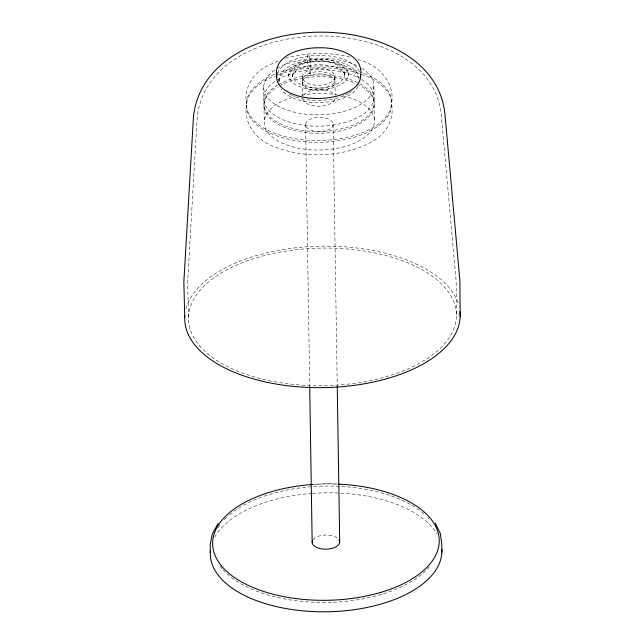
<?xml version="1.0" encoding="UTF-8"?>
<svg xmlns="http://www.w3.org/2000/svg" width="644" height="644" viewBox="0 0 644 644"><rect width="100%" height="100%" fill="white"/><g stroke="black" fill="none" stroke-linecap="round" stroke-linejoin="round"><path stroke-width="0.48" stroke-dasharray="3.22 2.42" d="M288.778 74.672L288.657 76.056C294.574 55.996 339.291 55.939 348.283 73.191L348.187 72.611L348.557 75.284L348.493 74.487A29.866 15.335 -0.9 0 0 304.129 61.341A29.866 15.335 -0.9 0 0 303.284 87.914A29.866 15.335 -0.9 0 0 348.493 74.487M292.537 74.664L292.328 76.886L292.803 74.535L292.32 75.541L295.652 71.033L294.976 71.725L301.271 67.926L300.619 68.208C312.308 63.627 325.824 63.466 337.528 68.095L336.828 67.813L342.882 71.581L342.157 70.88L344.065 73.054L343.566 72.096L344.685 74.366L344.5 73.255L344.822 75.59L344.733 74.495A26.106 13.403 -0.9 0 0 305.956 63.007A26.106 13.403 -0.9 0 0 305.216 86.232A26.106 13.403 -0.9 0 0 344.733 74.495M278.127 60.898L266.246 66.493C252.947 73.537 243.77 88.196 246.427 103.475M285.364 58.306C306.528 52.446 329.285 51.77 350.61 57.227M311.913 484.441L327.804 483.676L337.706 484.095A113.32 58.193 -0.9 0 0 311.986 484.513M357.742 59.361L364.415 61.776C381.264 67.926 394.804 84.308 391.649 103.016M188.491 317.315L187.613 282L197.209 117.063C203.786 59.007 269.828 35.887 320.438 35.984C370.292 35.444 436.624 58.427 441.382 116.29L456.169 281.154L456.395 316.47A133.984 68.803 -0.9 0 1 253.567 376.708A133.984 68.803 -0.9 0 1 257.367 257.495A133.984 68.803 -0.9 0 1 456.395 316.47M391.689 104.779C394.337 120.05 385.16 134.717 371.87 141.761L362.693 146.381C334.655 157.377 302.253 157.748 274.183 146.663L273.692 146.478C256.851 140.328 243.311 123.938 246.467 105.238M373.858 86.344L374.116 103.072M374.164 104.835L374.422 121.555M334.896 76.869A16.277 8.356 -0.9 0 1 310.255 84.187A16.277 8.356 -0.9 0 1 310.714 69.705A16.277 8.356 -0.9 0 1 334.896 76.869L335.178 94.893M333.141 124.397A13.774 7.076 -0.9 0 1 312.292 130.587A13.774 7.076 -0.9 0 1 312.678 118.335A13.774 7.076 -0.9 0 1 333.141 124.397L337.239 385.442M305.602 124.485L309.7 385.523M302.35 76.974L302.648 95.972M278.941 79.937L278.965 81.394M263.694 86.69L263.951 103.418M263.992 105.181L264.257 121.909M278.401 74.583A72.627 37.296 -0.9 0 1 391.399 100.81A72.627 37.296 -0.9 0 1 289.872 139.498A72.627 37.296 -0.9 0 1 274.972 75.887M342.954 95.892A55.094 28.296 -0.9 0 1 362.548 138.79A55.094 28.296 -0.9 0 1 276.34 139.917A55.094 28.296 -0.9 0 1 295.419 96.52M301.352 95.199A55.094 28.296 -0.9 0 1 337.223 94.765M356.953 84.026A55.094 28.296 -0.9 0 1 359.626 123.696A55.094 28.296 -0.9 0 1 282.378 126.538A55.094 28.296 -0.9 0 1 277.459 86.948M279.069 86.014A55.094 28.296 -0.9 0 1 355.174 83.213M334.936 99.273A16.277 8.356 -0.9 0 1 317.267 106.204A16.277 8.356 -0.9 0 1 302.68 97.92M303.751 95.062A16.277 8.356 -0.9 0 1 319.215 89.508A16.277 8.356 -0.9 0 1 334.333 94.966M277.443 73.311A41.949 21.542 -0.9 0 1 317.114 55.408A41.949 21.542 -0.9 0 1 359.127 70.856M358.008 86.417A40.081 20.584 -0.9 0 1 320.929 102.581A40.081 20.584 -0.9 0 1 281.138 89.154M279.045 81.225A40.081 20.584 -0.9 0 1 317.17 61.494A40.081 20.584 -0.9 0 1 358.636 78.383M351.407 91.601A40.081 20.584 -0.9 0 1 349.233 93.026M348.452 93.485A40.081 20.584 -0.9 0 1 292.682 95.682M291.821 95.288A40.081 20.584 -0.9 0 1 289.357 94.04M279.029 81.732A40.081 20.584 -0.9 0 1 316.26 59.353A40.081 20.584 -0.9 0 1 358.998 77.98M275.769 73.786A72.627 37.296 -0.9 0 1 391.133 97.96A72.627 37.296 -0.9 0 1 290.806 137.937A72.627 37.296 -0.9 0 1 274.932 74.124M361.55 68.192A55.094 28.296 -0.9 0 1 356.591 106.663A55.094 28.296 -0.9 0 1 281.645 107.854A55.094 28.296 -0.9 0 1 275.415 69.568M277.153 68.457A55.094 28.296 -0.9 0 1 358.362 66.38M361.727 79.542A55.094 28.296 -0.9 0 1 356.43 118.174A55.094 28.296 -0.9 0 1 281.154 118.898A55.094 28.296 -0.9 0 1 276.453 80.363M277.339 79.816A55.094 28.296 -0.9 0 1 359.368 78.174M278.216 84.718A55.094 28.296 -0.9 0 1 371.363 93.782A55.094 28.296 -0.9 0 1 308.194 131.11A55.094 28.296 -0.9 0 1 277.419 85.185M214.726 537.257A115.823 59.481 -0.9 0 1 311.648 493.449M312.606 493.376A115.823 59.481 -0.9 0 1 437.099 534.053M429.468 566.744A113.32 58.193 -0.9 0 1 326.395 602.454A113.32 58.193 -0.9 0 1 222.816 569.538M222.188 568.829A113.32 58.193 -0.9 0 1 219.371 565.231M217.962 527.903A113.32 58.193 -0.9 0 1 220.135 524.683M224.402 519.619A113.32 58.193 -0.9 0 1 228.773 515.458M229.457 514.878A113.32 58.193 -0.9 0 1 425.008 514.838M427.817 517.575A113.32 58.193 -0.9 0 1 429.113 518.975M313.065 539.728A13.774 7.076 -0.9 0 1 324.954 535.059A13.774 7.076 -0.9 0 1 337.971 538.529M186.011 308.79A137.736 70.735 -0.9 0 1 321.002 246.169A137.736 70.735 -0.9 0 1 458.448 304.177M310.054 58.572L308.347 54.329A8.453 1.087 84.7 0 0 307.47 58.161L307.599 66.541L310.36 75.404L310.054 58.572M310.336 89.524A16.277 8.356 -0.9 0 0 334.977 82.207A16.277 8.356 -0.9 0 0 310.802 75.042A16.277 8.356 -0.9 0 0 310.336 89.524M310.303 87.343A16.277 8.356 -0.9 0 0 334.944 80.025A16.277 8.356 -0.9 0 0 310.762 72.861A16.277 8.356 -0.9 0 0 310.303 87.343"/><path stroke-width="0.97" d="M218.05 523.532L212.351 533.9L210.169 544.623L210.29 552.665M435.32 523.186L440.335 533.562L441.76 543.89L441.889 551.932M184.739 317.323L183.854 281.919L193.474 116.58C200.195 56.616 267.92 32.023 320.43 32.2C372.152 31.572 440.206 56.02 445.101 115.791L459.921 281.05L460.146 316.454M360.56 76.789C364.512 54.249 336.079 47.262 319.174 47.785C302.245 47.495 272.919 54.474 276.687 77.055M337.255 386.44L339.702 542.063M309.716 386.529L312.163 542.151M360.463 74.913A41.949 21.542 -0.9 0 1 317.017 98.468A41.949 21.542 -0.9 0 1 277.137 74.237M441.848 549.107A115.823 59.481 -0.9 0 1 325.115 611.792A115.823 59.481 -0.9 0 1 210.411 550.781M338.639 484.127A113.32 58.193 -0.9 0 1 422.263 571.639A113.32 58.193 -0.9 0 1 230.793 574.818A113.32 58.193 -0.9 0 1 311.012 484.586M338.945 539.648A13.774 7.076 -0.9 0 1 326.902 549.155A13.774 7.076 -0.9 0 1 312.404 540.92M459.993 311.712A137.736 70.735 -0.9 0 1 322.966 387.624A137.736 70.735 -0.9 0 1 184.844 315.431"/></g></svg>
